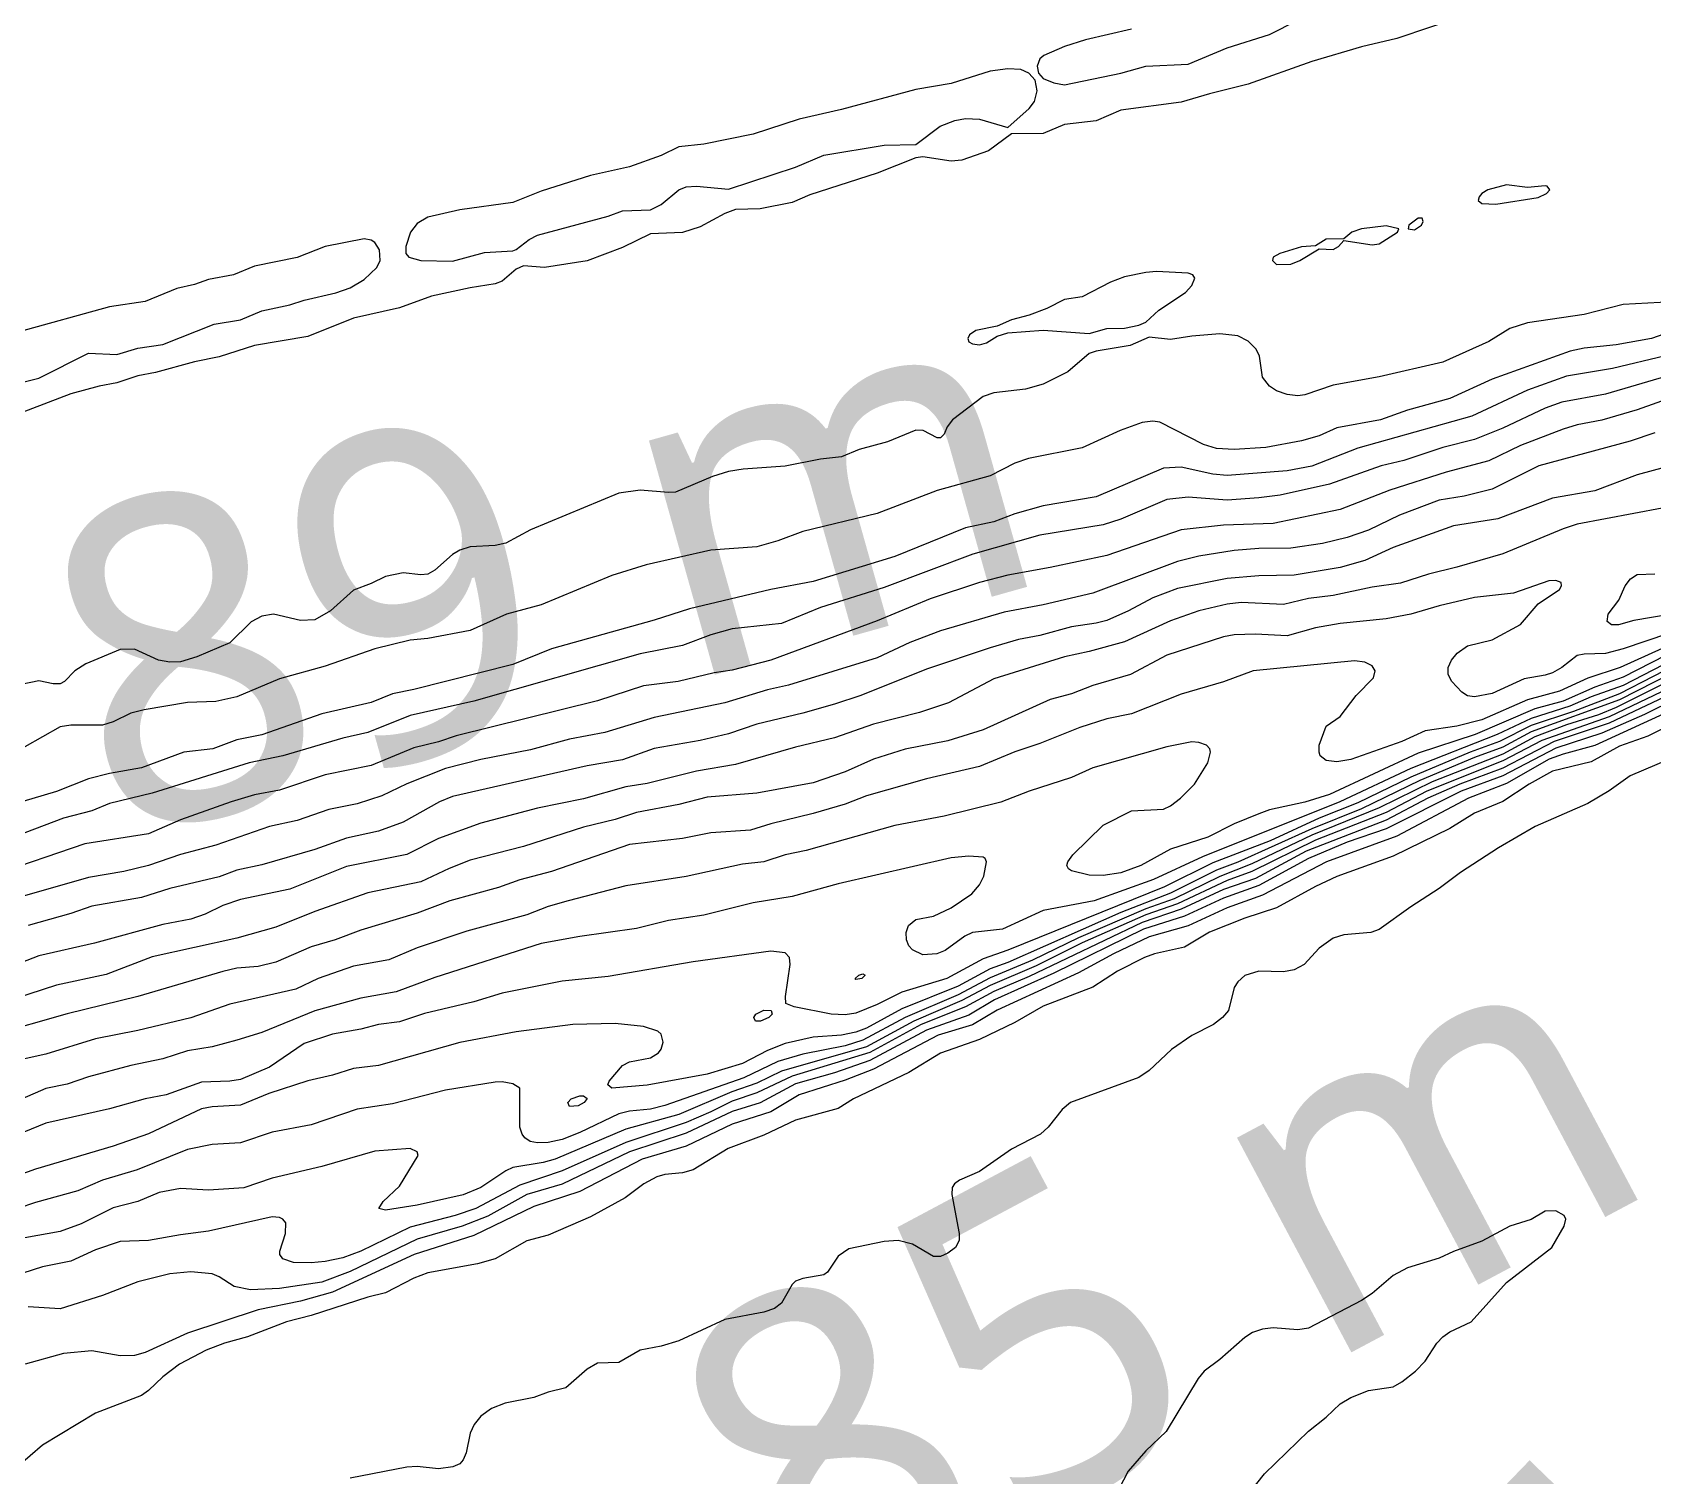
# Model space of a CAD drawing. Extents: x 474277 to 475042, y 254928 to 255625.
# Drawn here: x 474509.97 to 474545.12, y 255470.41 to 255501.71 of the extents above; entities that cross this region are included whole.
import ezdxf

# ---------------------------------------------------------------- set-up
doc = ezdxf.new("R2010")
doc.units = 0
doc.header["$MEASUREMENT"] = 0
doc.layers.add('BaseMapV2_DTM_export_MonNov09090547073261 — entities', color=1, linetype='CONTINUOUS')
doc.styles.get("Standard").update_dxf_attribs({"font": 'romans.shx'})

msp = doc.modelspace()

# ---------------------------------------------------------------- linework, layer by layer
at = {"layer": 'BaseMapV2_DTM_export_MonNov09090547073261 — entities', "color": 15, "linetype": 'Continuous', "true_color": 0xb7484b}
for points in [[(474541.01, 255502.069, 90.5), (474539.553, 255501.581, 90.5), (474538.786, 255501.4, 90.5), (474537.713, 255501.083, 90.5), (474536.333, 255500.589, 90.5), (474535.489, 255500.383, 90.5), (474534.876, 255500.199, 90.5), (474533.572, 255500.026, 90.5), (474533.035, 255499.797, 90.5), (474532.345, 255499.713, 90.5), (474531.885, 255499.523, 90.5), (474531.195, 255499.511, 90.5), (474530.696, 255499.143, 90.5), (474530.122, 255498.94, 90.5), (474529.892, 255498.92, 90.5), (474529.278, 255499.012, 90.5), (474529.125, 255498.996, 90.5), (474528.282, 255498.657, 90.5), (474526.825, 255498.192, 90.5), (474526.441, 255498.026, 90.5), (474525.751, 255497.889, 90.5), (474525.214, 255497.872, 90.5), (474524.984, 255497.785, 90.5), (474524.448, 255497.494, 90.5), (474524.064, 255497.372, 90.5), (474523.374, 255497.349, 90.5), (474522.761, 255497.046, 90.5), (474521.994, 255496.76, 90.5), (474521.074, 255496.617, 90.5), (474520.614, 255496.655, 90.5), (474520.461, 255496.577, 90.5), (474520.154, 255496.32, 90.5), (474520.001, 255496.261, 90.5), (474519.464, 255496.178, 90.5), (474518.62, 255495.994, 90.5), (474517.93, 255495.74, 90.5), (474516.933, 255495.521, 90.5), (474515.937, 255495.119, 90.5), (474514.787, 255494.922, 90.5), (474514.02, 255494.677, 90.5), (474513.483, 255494.574, 90.5), (474512.64, 255494.341, 90.5), (474512.256, 255494.265, 90.5), (474511.796, 255494.114, 90.5), (474511.413, 255494.044, 90.5), (474510.799, 255493.877, 90.5), (474509.726, 255493.464, 90.5)], [(474533.802, 255501.783, 90.5), (474532.805, 255501.547, 90.5), (474532.345, 255501.409, 90.5), (474531.902, 255501.213, 90.5), (474531.811, 255501.137, 90.5), (474531.755, 255500.983, 90.5), (474531.781, 255500.83, 90.5), (474531.885, 255500.715, 90.5), (474532.115, 255500.616, 90.5), (474532.345, 255500.577, 90.5), (474533.572, 255500.831, 90.5), (474534.109, 255500.978, 90.5), (474535.029, 255501.021, 90.5), (474535.872, 255501.378, 90.5), (474536.793, 255501.666, 90.5), (474537.406, 255501.977, 90.5)], [(474519.08, 255496.751, 90.5), (474519.77, 255496.938, 90.5), (474520.384, 255496.98, 90.5), (474520.461, 255497.007, 90.5), (474520.742, 255497.226, 90.5), (474520.921, 255497.315, 90.5), (474522.454, 255497.728, 90.5), (474522.761, 255497.843, 90.5), (474523.374, 255497.869, 90.5), (474523.604, 255497.982, 90.5), (474523.988, 255498.299, 90.5), (474524.141, 255498.361, 90.5), (474524.371, 255498.379, 90.5), (474525.061, 255498.315, 90.5), (474526.518, 255498.793, 90.5), (474527.131, 255499.049, 90.5), (474528.435, 255499.271, 90.5), (474529.125, 255499.285, 90.5), (474529.65, 255499.68, 90.5), (474529.968, 255499.804, 90.5), (474530.198, 255499.842, 90.5), (474530.505, 255499.833, 90.5), (474531.119, 255499.647, 90.5), (474531.579, 255500.062, 90.5), (474531.697, 255500.217, 90.5), (474531.752, 255500.447, 90.5), (474531.71, 255500.677, 90.5), (474531.574, 255500.83, 90.5), (474531.401, 255500.907, 90.5), (474531.119, 255500.921, 90.5), (474530.735, 255500.871, 90.5), (474529.892, 255500.601, 90.5), (474529.125, 255500.475, 90.5), (474527.515, 255500.039, 90.5), (474526.595, 255499.829, 90.5), (474525.598, 255499.504, 90.5), (474524.524, 255499.287, 90.5), (474523.988, 255499.232, 90.5), (474523.604, 255499.044, 90.5), (474522.914, 255498.797, 90.5), (474522.071, 255498.61, 90.5), (474520.997, 255498.273, 90.5), (474520.384, 255498.027, 90.5), (474519.234, 255497.868, 90.5), (474518.544, 255497.708, 90.5), (474518.314, 255497.57, 90.5), (474518.17, 255497.38, 90.5), (474518.067, 255497.073, 90.5), (474518.069, 255496.919, 90.5), (474518.128, 255496.843, 90.5), (474518.39, 255496.768, 90.5), (474519.08, 255496.751, 90.5)], [(474541.7, 255497.992, 90.25), (474542.62, 255498.134, 90.25), (474542.8, 255498.223, 90.25), (474542.869, 255498.3, 90.25), (474542.816, 255498.376, 90.25), (474542.773, 255498.383, 90.25), (474542.39, 255498.348, 90.25), (474541.93, 255498.407, 90.25), (474541.523, 255498.3, 90.25), (474541.397, 255498.223, 90.25), (474541.335, 255498.146, 90.25), (474541.317, 255498.07, 90.25), (474541.393, 255498, 90.25), (474541.7, 255497.992, 90.25)], [(474539.936, 255497.434, 90.25), (474540.09, 255497.533, 90.25), (474540.126, 255497.61, 90.25), (474540.099, 255497.686, 90.25), (474540.013, 255497.682, 90.25), (474539.811, 255497.533, 90.25), (474539.8, 255497.456, 90.25), (474539.936, 255497.434, 90.25)], [(474537.253, 255496.689, 90.25), (474537.452, 255496.766, 90.25), (474537.866, 255497.017, 90.25), (474538.173, 255497.003, 90.25), (474538.291, 255497.073, 90.25), (474538.403, 255497.201, 90.25), (474539.016, 255497.104, 90.25), (474539.17, 255497.132, 90.25), (474539.565, 255497.38, 90.25), (474539.598, 255497.456, 90.25), (474539.323, 255497.517, 90.25), (474538.788, 255497.456, 90.25), (474538.581, 255497.38, 90.25), (474538.403, 255497.235, 90.25), (474538.019, 255497.232, 90.25), (474537.789, 255497.082, 90.25), (474537.483, 255497.062, 90.25), (474537.017, 255496.919, 90.25), (474536.869, 255496.843, 90.25), (474536.855, 255496.766, 90.25), (474536.946, 255496.682, 90.25), (474537.253, 255496.689, 90.25)], [(474509.419, 255494.043, 90.5), (474510.109, 255494.216, 90.5), (474511.183, 255494.758, 90.5), (474511.796, 255494.727, 90.5), (474512.256, 255494.867, 90.5), (474512.793, 255494.946, 90.5), (474513.91, 255495.386, 90.5), (474514.48, 255495.479, 90.5), (474514.94, 255495.68, 90.5), (474515.553, 255495.807, 90.5), (474515.86, 255495.91, 90.5), (474516.55, 255496.063, 90.5), (474516.857, 255496.172, 90.5), (474517.163, 255496.352, 90.5), (474517.434, 255496.613, 90.5), (474517.51, 255496.766, 90.5), (474517.498, 255496.996, 90.5), (474517.394, 255497.156, 90.5), (474517.317, 255497.205, 90.5), (474517.163, 255497.239, 90.5), (474516.32, 255497.074, 90.5), (474515.707, 255496.834, 90.5), (474514.787, 255496.642, 90.5), (474514.326, 255496.459, 90.5), (474513.79, 255496.358, 90.5), (474513.483, 255496.246, 90.5), (474513.1, 255496.157, 90.5), (474512.41, 255495.877, 90.5), (474511.643, 255495.761, 90.5), (474509.649, 255495.217, 90.5)], [(474530.659, 255494.985, 90.25), (474530.889, 255495.125, 90.25), (474531.119, 255495.2, 90.25), (474531.885, 255495.255, 90.25), (474532.882, 255495.188, 90.25), (474533.265, 255495.296, 90.25), (474533.649, 255495.304, 90.25), (474533.956, 255495.363, 90.25), (474534.109, 255495.434, 90.25), (474534.392, 255495.693, 90.25), (474534.97, 255496.076, 90.25), (474535.111, 255496.229, 90.25), (474535.171, 255496.383, 90.25), (474535.128, 255496.459, 90.25), (474535.029, 255496.496, 90.25), (474534.339, 255496.526, 90.25), (474534.109, 255496.507, 90.25), (474533.649, 255496.41, 90.25), (474533.342, 255496.295, 90.25), (474532.729, 255495.981, 90.25), (474532.345, 255495.922, 90.25), (474531.962, 255495.728, 90.25), (474531.579, 255495.58, 90.25), (474531.195, 255495.48, 90.25), (474530.889, 255495.344, 90.25), (474530.428, 255495.249, 90.25), (474530.291, 255495.156, 90.25), (474530.254, 255495.079, 90.25), (474530.275, 255495.003, 90.25), (474530.352, 255494.96, 90.25), (474530.505, 255494.942, 90.25), (474530.659, 255494.985, 90.25)], [(474545.534, 255495.869, 90.25), (474544.46, 255495.814, 90.25), (474543.617, 255495.6, 90.25), (474542.39, 255495.417, 90.25), (474542.007, 255495.29, 90.25), (474541.547, 255495.014, 90.25), (474540.55, 255494.561, 90.25), (474539.17, 255494.244, 90.25), (474538.173, 255494.067, 90.25), (474537.559, 255493.856, 90.25), (474537.406, 255493.834, 90.25), (474537.176, 255493.862, 90.25), (474536.946, 255493.942, 90.25), (474536.793, 255494.043, 90.25), (474536.644, 255494.236, 90.25), (474536.578, 255494.696, 90.25), (474536.506, 255494.849, 90.25), (474536.333, 255495.019, 90.25), (474536.103, 255495.133, 90.25), (474535.719, 255495.181, 90.25), (474535.106, 255495.13, 90.25), (474534.646, 255495.055, 90.25), (474534.186, 255495.108, 90.25), (474533.77, 255494.926, 90.25), (474533.035, 255494.804, 90.25), (474532.882, 255494.754, 90.25), (474532.422, 255494.351, 90.25), (474531.885, 255494.086, 90.25), (474531.502, 255493.976, 90.25), (474530.812, 255493.897, 90.25), (474530.582, 255493.816, 90.25), (474529.918, 255493.316, 90.25), (474529.804, 255493.162, 90.25), (474529.738, 255493.003, 90.25), (474529.662, 255492.926, 90.25), (474529.585, 255492.923, 90.25), (474529.282, 255493.086, 90.25), (474529.125, 255493.087, 90.25), (474528.512, 255492.837, 90.25), (474527.898, 255492.672, 90.25), (474527.515, 255492.512, 90.25), (474527.055, 255492.461, 90.25), (474526.288, 255492.307, 90.25), (474525.382, 255492.242, 90.25), (474525.061, 255492.193, 90.25), (474524.714, 255492.089, 90.25), (474523.911, 255491.747, 90.25), (474523.758, 255491.736, 90.25), (474523.144, 255491.792, 90.25), (474522.684, 255491.725, 90.25), (474520.767, 255490.932, 90.25), (474520.231, 255490.642, 90.25), (474520.001, 255490.592, 90.25), (474519.464, 255490.559, 90.25), (474519.234, 255490.486, 90.25), (474519.08, 255490.396, 90.25), (474518.697, 255490.055, 90.25), (474518.544, 255489.965, 90.25), (474518.39, 255489.951, 90.25), (474518.007, 255489.999, 90.25), (474517.624, 255489.92, 90.25), (474517.317, 255489.764, 90.25), (474516.933, 255489.62, 90.25), (474516.433, 255489.175, 90.25), (474516.09, 255488.98, 90.25), (474515.783, 255488.961, 90.25), (474515.196, 255489.099, 90.25), (474514.94, 255489.061, 90.25), (474514.71, 255488.934, 90.25), (474514.25, 255488.482, 90.25), (474513.537, 255488.178, 90.25), (474513.176, 255488.068, 90.25), (474512.946, 255488.058, 90.25), (474512.705, 255488.102, 90.25), (474512.18, 255488.345, 90.25), (474511.873, 255488.333, 90.25), (474511.127, 255488.025, 90.25), (474510.889, 255487.872, 90.25), (474510.665, 255487.642, 90.25), (474510.569, 255487.59, 90.25), (474510.416, 255487.59, 90.25), (474510.109, 255487.658, 90.25), (474509.726, 255487.58, 90.25)], [(474545.61, 255495.261, 90), (474545.074, 255495.078, 90), (474544.307, 255494.938, 90), (474543.617, 255494.867, 90), (474543.31, 255494.803, 90), (474541.623, 255494.195, 90), (474540.703, 255493.777, 90), (474539.783, 255493.52, 90), (474539.196, 255493.316, 90), (474538.249, 255493.137, 90), (474537.866, 255492.97, 90), (474537.483, 255492.855, 90), (474536.716, 255492.713, 90), (474536.026, 255492.674, 90), (474535.642, 255492.69, 90), (474535.363, 255492.779, 90), (474534.416, 255493.265, 90), (474534.262, 255493.287, 90), (474534.032, 255493.257, 90), (474533.552, 255493.086, 90), (474532.729, 255492.705, 90), (474531.567, 255492.472, 90), (474531.272, 255492.373, 90), (474530.735, 255492.101, 90), (474529.585, 255491.785, 90), (474528.282, 255491.286, 90), (474526.671, 255490.893, 90), (474526.135, 255490.694, 90), (474525.675, 255490.56, 90), (474524.678, 255490.491, 90), (474523.276, 255490.172, 90), (474522.531, 255489.938, 90), (474520.997, 255489.302, 90), (474520.25, 255489.099, 90), (474519.464, 255488.75, 90), (474518.544, 255488.574, 90), (474518.16, 255488.538, 90), (474517.394, 255488.348, 90), (474516.32, 255487.974, 90), (474515.323, 255487.703, 90), (474514.403, 255487.307, 90), (474513.943, 255487.207, 90), (474513.33, 255487.189, 90), (474512.394, 255487.028, 90), (474512.1, 255486.952, 90), (474511.719, 255486.766, 90), (474511.489, 255486.698, 90), (474510.799, 255486.693, 90), (474510.569, 255486.661, 90), (474509.803, 255486.226, 90)], [(474545.38, 255494.701, 89.75), (474544.23, 255494.429, 89.75), (474543.233, 255494.262, 89.75), (474542.39, 255493.959, 89.75), (474541.177, 255493.392, 89.75), (474538.71, 255492.699, 89.75), (474537.713, 255492.312, 89.75), (474537.176, 255492.207, 89.75), (474535.872, 255492.107, 89.75), (474535.566, 255492.135, 89.75), (474534.876, 255492.29, 89.75), (474534.492, 255492.265, 89.75), (474533.035, 255491.647, 89.75), (474531.885, 255491.452, 89.75), (474531.272, 255491.273, 89.75), (474530.812, 255491.103, 89.75), (474530.198, 255490.974, 89.75), (474528.665, 255490.352, 89.75), (474526.901, 255489.81, 89.75), (474525.977, 255489.635, 89.75), (474524.218, 255489.219, 89.75), (474523.451, 255488.969, 89.75), (474521.227, 255488.352, 89.75), (474520.384, 255488.012, 89.75), (474518.237, 255487.467, 89.75), (474517.777, 255487.378, 89.75), (474517.317, 255487.188, 89.75), (474516.243, 255486.944, 89.75), (474514.94, 255486.483, 89.75), (474514.403, 255486.375, 89.75), (474513.88, 255486.185, 89.75), (474513.253, 255486.108, 89.75), (474512.333, 255485.77, 89.75), (474511.643, 255485.648, 89.75), (474511.183, 255485.531, 89.75), (474510.493, 255485.254, 89.75), (474509.496, 255484.964, 89.75)], [(474545.534, 255494.297, 89.5), (474544.077, 255493.872, 89.5), (474543.131, 255493.699, 89.5), (474542.773, 255493.568, 89.5), (474541.853, 255493.13, 89.5), (474541.24, 255492.886, 89.5), (474540.55, 255492.713, 89.5), (474539.706, 255492.43, 89.5), (474539.213, 255492.319, 89.5), (474538.096, 255491.92, 89.5), (474537.023, 255491.68, 89.5), (474536.563, 255491.62, 89.5), (474535.872, 255491.572, 89.5), (474535.029, 255491.64, 89.5), (474534.569, 255491.584, 89.5), (474533.572, 255491.161, 89.5), (474533.189, 255491.035, 89.5), (474531.809, 255490.811, 89.5), (474530.36, 255490.402, 89.5), (474528.435, 255489.678, 89.5), (474527.055, 255489.248, 89.5), (474526.211, 255488.9, 89.5), (474525.138, 255488.785, 89.5), (474524.678, 255488.651, 89.5), (474524.064, 255488.425, 89.5), (474523.144, 255488.243, 89.5), (474519.54, 255487.212, 89.5), (474518.16, 255486.908, 89.5), (474517.24, 255486.538, 89.5), (474516.703, 255486.411, 89.5), (474515.4, 255486.028, 89.5), (474514.667, 255485.878, 89.5), (474512.563, 255485.22, 89.5), (474511.643, 255484.998, 89.5), (474511.259, 255484.839, 89.5), (474510.646, 255484.681, 89.5), (474509.803, 255484.362, 89.5)], [(474545.84, 255493.915, 89.25), (474544.767, 255493.531, 89.25), (474544, 255493.306, 89.25), (474543.463, 255493.205, 89.25), (474543.157, 255493.114, 89.25), (474542.237, 255492.758, 89.25), (474541.547, 255492.428, 89.25), (474540.626, 255492.176, 89.25), (474539.4, 255491.791, 89.25), (474538.326, 255491.369, 89.25), (474536.869, 255491.069, 89.25), (474535.796, 255491.033, 89.25), (474534.876, 255490.926, 89.25), (474533.265, 255490.375, 89.25), (474532.039, 255490.112, 89.25), (474531.119, 255489.95, 89.25), (474530.505, 255489.787, 89.25), (474529.432, 255489.432, 89.25), (474528.282, 255488.958, 89.25), (474525.981, 255488.106, 89.25), (474525.138, 255487.889, 89.25), (474524.754, 255487.829, 89.25), (474523.969, 255487.642, 89.25), (474523.221, 255487.545, 89.25), (474522.224, 255487.22, 89.25), (474519.157, 255486.462, 89.25), (474518.774, 255486.334, 89.25), (474518.237, 255486.204, 89.25), (474517.317, 255485.819, 89.25), (474516.32, 255485.618, 89.25), (474515.323, 255485.286, 89.25), (474514.787, 255485.184, 89.25), (474514.28, 255485.035, 89.25), (474513.176, 255484.643, 89.25), (474512.486, 255484.337, 89.25), (474511.106, 255484.122, 89.25), (474509.112, 255483.441, 89.25)], [(474545.15, 255493.029, 89), (474544.614, 255492.849, 89), (474542.634, 255492.319, 89), (474541.623, 255491.813, 89), (474541.01, 255491.662, 89), (474540.473, 255491.575, 89), (474539.608, 255491.245, 89), (474538.94, 255490.919, 89), (474538.479, 255490.765, 89), (474537.943, 255490.632, 89), (474537.253, 255490.529, 89), (474536.563, 255490.524, 89), (474536.026, 255490.479, 89), (474535.259, 255490.356, 89), (474534.799, 255490.242, 89), (474532.959, 255489.56, 89), (474531.885, 255489.303, 89), (474531.042, 255489.144, 89), (474529.662, 255488.742, 89), (474528.996, 255488.485, 89), (474528.282, 255488.154, 89), (474526.365, 255487.564, 89), (474525.905, 255487.459, 89), (474524.984, 255487.182, 89), (474523.451, 255486.863, 89), (474522.377, 255486.533, 89), (474521.611, 255486.393, 89), (474520.767, 255486.159, 89), (474519.694, 255485.952, 89), (474518.927, 255485.753, 89), (474518.084, 255485.424, 89), (474517.547, 255485.163, 89), (474517.01, 255484.992, 89), (474516.397, 255484.866, 89), (474515.707, 255484.632, 89), (474515.11, 255484.498, 89), (474513.943, 255484.094, 89), (474513.176, 255483.893, 89), (474512.486, 255483.653, 89), (474511.95, 255483.522, 89), (474511.183, 255483.393, 89), (474509.496, 255482.91, 89)], [(474545.917, 255492.431, 88.75), (474544.767, 255492.122, 88.75), (474543.847, 255491.778, 88.75), (474542.927, 255491.615, 88.75), (474541.743, 255491.169, 88.75), (474540.78, 255491.015, 88.75), (474539.476, 255490.545, 88.75), (474538.863, 255490.268, 88.75), (474538.326, 255490.113, 88.75), (474537.329, 255489.946, 88.75), (474536.563, 255489.933, 88.75), (474535.872, 255489.871, 88.75), (474534.799, 255489.656, 88.75), (474534.262, 255489.457, 88.75), (474533.737, 255489.175, 88.75), (474533.265, 255488.967, 88.75), (474533.035, 255488.904, 88.75), (474532.499, 255488.826, 88.75), (474531.809, 255488.639, 88.75), (474531.349, 255488.553, 88.75), (474530.735, 255488.375, 88.75), (474529.355, 255487.907, 88.75), (474527.928, 255487.335, 88.75), (474527.361, 255487.152, 88.75), (474526.671, 255486.953, 88.75), (474525.675, 255486.718, 88.75), (474525.061, 255486.511, 88.75), (474524.448, 255486.363, 88.75), (474523.451, 255486.187, 88.75), (474522.761, 255485.942, 88.75), (474521.994, 255485.813, 88.75), (474519.08, 255485.152, 88.75), (474518.793, 255485.035, 88.75), (474518.007, 255484.592, 88.75), (474517.47, 255484.399, 88.75), (474516.78, 255484.248, 88.75), (474516.09, 255483.999, 88.75), (474514.94, 255483.669, 88.75), (474514.403, 255483.552, 88.75), (474514.02, 255483.411, 88.75), (474512.946, 255483.158, 88.75), (474512.333, 255482.962, 88.75), (474511.259, 255482.773, 88.75), (474510.799, 255482.612, 88.75), (474509.879, 255482.352, 88.75)], [(474545.304, 255491.399, 88.5), (474543.463, 255491.051, 88.5), (474543.157, 255490.952, 88.5), (474541.853, 255490.411, 88.5), (474540.856, 255490.12, 88.5), (474540.243, 255489.972, 88.5), (474539.63, 255489.776, 88.5), (474539.016, 255489.683, 88.5), (474538.173, 255489.503, 88.5), (474537.636, 255489.438, 88.5), (474537.099, 255489.312, 88.5), (474536.179, 255489.355, 88.5), (474535.872, 255489.317, 88.5), (474535.259, 255489.177, 88.5), (474534.646, 255488.956, 88.5), (474533.649, 255488.501, 88.5), (474532.882, 255488.291, 88.5), (474532.345, 255488.18, 88.5), (474530.812, 255487.698, 88.5), (474529.829, 255487.182, 88.5), (474529.202, 255486.971, 88.5), (474528.205, 255486.718, 88.5), (474527.361, 255486.42, 88.5), (474526.518, 255486.222, 88.5), (474525.214, 255485.842, 88.5), (474524.371, 255485.698, 88.5), (474523.298, 255485.428, 88.5), (474522.838, 255485.356, 88.5), (474521.917, 255485.097, 88.5), (474520.921, 255484.897, 88.5), (474519.694, 255484.57, 88.5), (474518.774, 255484.237, 88.5), (474518.084, 255483.893, 88.5), (474516.78, 255483.632, 88.5), (474515.553, 255483.139, 88.5), (474514.48, 255482.914, 88.5), (474514.096, 255482.787, 88.5), (474513.713, 255482.595, 88.5), (474513.406, 255482.493, 88.5), (474512.793, 255482.375, 88.5), (474511.312, 255481.968, 88.5), (474510.109, 255481.696, 88.5), (474509.496, 255481.459, 88.5)], [(474545.457, 255489.095, 88.5), (474544.69, 255488.967, 88.5), (474544.363, 255488.868, 88.5), (474544.21, 255488.868, 88.5), (474544.113, 255488.945, 88.5), (474544.135, 255489.099, 88.5), (474544.368, 255489.405, 88.5), (474544.507, 255489.712, 88.5), (474544.618, 255489.865, 88.5), (474544.767, 255489.964, 88.5), (474545.15, 255489.979, 88.5)], [(474546.452, 255489.022, 88.25), (474544.46, 255488.347, 88.25), (474544.077, 255488.249, 88.25), (474543.617, 255488.237, 88.25), (474543.463, 255488.202, 88.25), (474543.134, 255487.948, 88.25), (474542.927, 255487.83, 88.25), (474542.773, 255487.777, 88.25), (474542.313, 255487.697, 88.25), (474541.623, 255487.385, 88.25), (474541.24, 255487.307, 88.25), (474541.086, 255487.333, 88.25), (474540.962, 255487.412, 88.25), (474540.746, 255487.642, 88.25), (474540.668, 255487.795, 88.25), (474540.668, 255487.948, 88.25), (474540.736, 255488.102, 88.25), (474540.859, 255488.255, 88.25), (474541.086, 255488.416, 88.25), (474541.623, 255488.546, 88.25), (474542.237, 255488.879, 88.25), (474542.62, 255489.322, 88.25), (474543.079, 255489.635, 88.25), (474543.123, 255489.712, 88.25), (474543.119, 255489.789, 88.25), (474543.003, 255489.829, 88.25), (474542.85, 255489.821, 88.25), (474542.083, 255489.554, 88.25), (474541.24, 255489.463, 88.25), (474540.473, 255489.282, 88.25), (474539.86, 255489.099, 88.25), (474539.323, 255489, 88.25), (474538.326, 255488.896, 88.25), (474537.789, 255488.806, 88.25), (474537.176, 255488.629, 88.25), (474536.486, 255488.671, 88.25), (474536.026, 255488.651, 88.25), (474535.796, 255488.607, 88.25), (474534.569, 255488.213, 88.25), (474533.781, 255487.795, 88.25), (474532.959, 255487.552, 88.25), (474532.499, 255487.371, 88.25), (474532.039, 255487.249, 88.25), (474530.582, 255486.597, 88.25), (474529.815, 255486.358, 88.25), (474528.895, 255486.177, 88.25), (474528.205, 255485.958, 88.25), (474527.591, 255485.687, 88.25), (474526.901, 255485.448, 88.25), (474525.675, 255485.221, 88.25), (474524.601, 255485.132, 88.25), (474523.988, 255484.976, 88.25), (474523.068, 255484.8, 88.25), (474522.607, 255484.65, 88.25), (474521.917, 255484.483, 88.25), (474520.614, 255484.064, 88.25), (474519.464, 255483.767, 88.25), (474519.004, 255483.592, 88.25), (474518.39, 255483.297, 88.25), (474517.24, 255483.061, 88.25), (474516.09, 255482.655, 88.25), (474515.247, 255482.314, 88.25), (474514.403, 255482.075, 88.25), (474512.563, 255481.675, 88.25), (474511.566, 255481.292, 88.25), (474510.493, 255481.057, 88.25), (474509.266, 255480.664, 88.25)], [(474545.304, 255488.357, 88), (474544.396, 255487.948, 88), (474543.693, 255487.711, 88), (474543.08, 255487.434, 88), (474542.39, 255487.247, 88), (474541.393, 255486.813, 88), (474540.856, 255486.671, 88), (474540.166, 255486.573, 88), (474539.664, 255486.338, 88), (474538.556, 255485.95, 88), (474538.249, 255485.901, 88), (474538.019, 255485.927, 88), (474537.893, 255486.031, 88), (474537.866, 255486.108, 88), (474537.871, 255486.261, 88), (474538.019, 255486.673, 88), (474538.326, 255486.885, 88), (474538.674, 255487.335, 88), (474539.047, 255487.718, 88), (474539.081, 255487.872, 88), (474539.016, 255487.985, 88), (474538.863, 255488.061, 88), (474538.633, 255488.093, 88), (474536.435, 255487.872, 88), (474535.796, 255487.637, 88), (474534.876, 255487.367, 88), (474533.802, 255486.942, 88), (474533.265, 255486.835, 88), (474532.679, 255486.645, 88), (474531.809, 255486.296, 88), (474531.272, 255486.118, 88), (474530.505, 255485.798, 88), (474529.355, 255485.532, 88), (474528.052, 255485.164, 88), (474527.591, 255484.985, 88), (474526.901, 255484.778, 88), (474525.981, 255484.557, 88), (474525.537, 255484.421, 88), (474524.678, 255484.364, 88), (474524.064, 255484.24, 88), (474522.914, 255484.107, 88), (474521.227, 255483.52, 88), (474520.537, 255483.344, 88), (474520.077, 255483.176, 88), (474519.016, 255482.888, 88), (474518.314, 255482.619, 88), (474517.087, 255482.255, 88), (474516.534, 255482.044, 88), (474516.013, 255481.891, 88), (474515.247, 255481.559, 88), (474514.863, 255481.463, 88), (474514.403, 255481.427, 88), (474514.096, 255481.357, 88), (474512.255, 255480.817, 88), (474510.723, 255480.44, 88), (474509.087, 255479.974, 88)], [(474545.764, 255488.226, 87.5), (474544.46, 255487.558, 87.5), (474543.77, 255487.308, 87.5), (474543.305, 255487.105, 87.5), (474542.467, 255486.839, 87.5), (474541.727, 255486.492, 87.5), (474539.86, 255485.759, 87.5), (474538.317, 255485.035, 87.5), (474535.336, 255483.84, 87.5), (474534.274, 255483.348, 87.5), (474532.992, 255482.888, 87.5), (474531.885, 255482.677, 87.5), (474531.003, 255482.274, 87.5), (474530.352, 255482.201, 87.5), (474530.183, 255482.121, 87.5), (474529.762, 255481.814, 87.5), (474529.582, 255481.738, 87.5), (474529.278, 255481.719, 87.5), (474529.048, 255481.825, 87.5), (474528.972, 255481.913, 87.5), (474528.922, 255482.044, 87.5), (474528.917, 255482.198, 87.5), (474528.965, 255482.351, 87.5), (474529.125, 255482.48, 87.5), (474529.508, 255482.556, 87.5), (474529.892, 255482.736, 87.5), (474530.34, 255483.041, 87.5), (474530.505, 255483.237, 87.5), (474530.601, 255483.424, 87.5), (474530.659, 255483.731, 87.5), (474530.625, 255483.808, 87.5), (474530.582, 255483.833, 87.5), (474530.275, 255483.858, 87.5), (474529.892, 255483.82, 87.5), (474527.438, 255483.256, 87.5), (474526.441, 255482.981, 87.5), (474525.598, 255482.845, 87.5), (474524.524, 255482.576, 87.5), (474523.758, 255482.46, 87.5), (474523.068, 255482.287, 87.5), (474521.841, 255482.116, 87.5), (474520.997, 255481.963, 87.5), (474518.697, 255481.226, 87.5), (474517.854, 255480.912, 87.5), (474517.087, 255480.777, 87.5), (474516.09, 255480.501, 87.5), (474514.94, 255480.037, 87.5), (474514.403, 255479.867, 87.5), (474513.866, 255479.724, 87.5), (474513.33, 255479.635, 87.5), (474512.793, 255479.466, 87.5), (474512.103, 255479.32, 87.5), (474511.183, 255479.071, 87.5), (474510.723, 255478.915, 87.5), (474510.263, 255478.819, 87.5), (474509.112, 255478.322, 87.5)], [(474545.38, 255488.205, 87.75), (474544.46, 255487.733, 87.75), (474543.847, 255487.52, 87.75), (474543.157, 255487.218, 87.75), (474542.543, 255487.051, 87.75), (474541.254, 255486.492, 87.75), (474540.013, 255486.085, 87.75), (474538.096, 255485.196, 87.75), (474537.559, 255485.024, 87.75), (474536.793, 255484.858, 87.75), (474536.563, 255484.776, 87.75), (474536.026, 255484.554, 87.75), (474535.453, 255484.268, 87.75), (474534.646, 255484.006, 87.75), (474534.003, 255483.654, 87.75), (474533.572, 255483.496, 87.75), (474533.189, 255483.434, 87.75), (474532.882, 255483.442, 87.75), (474532.499, 255483.536, 87.75), (474532.431, 255483.578, 87.75), (474532.401, 255483.654, 87.75), (474532.418, 255483.731, 87.75), (474532.53, 255483.885, 87.75), (474533.189, 255484.531, 87.75), (474533.802, 255484.837, 87.75), (474534.492, 255484.875, 87.75), (474534.646, 255484.948, 87.75), (474534.861, 255485.111, 87.75), (474535.166, 255485.418, 87.75), (474535.454, 255485.878, 87.75), (474535.516, 255486.108, 87.75), (474535.499, 255486.185, 87.75), (474535.427, 255486.261, 87.75), (474535.259, 255486.32, 87.75), (474535.106, 255486.331, 87.75), (474534.569, 255486.226, 87.75), (474532.959, 255485.774, 87.75), (474532.499, 255485.56, 87.75), (474531.579, 255485.266, 87.75), (474530.965, 255485.025, 87.75), (474529.738, 255484.722, 87.75), (474528.665, 255484.518, 87.75), (474526.748, 255483.981, 87.75), (474526.288, 255483.883, 87.75), (474525.828, 255483.73, 87.75), (474525.368, 255483.681, 87.75), (474524.141, 255483.415, 87.75), (474522.838, 255483.214, 87.75), (474521.585, 255482.888, 87.75), (474521.151, 255482.763, 87.75), (474520.691, 255482.587, 87.75), (474519.387, 255482.232, 87.75), (474518.314, 255481.868, 87.75), (474517.7, 255481.611, 87.75), (474516.933, 255481.468, 87.75), (474516.167, 255481.206, 87.75), (474515.683, 255480.971, 87.75), (474514.25, 255480.646, 87.75), (474513.406, 255480.353, 87.75), (474512.256, 255480.075, 87.75), (474511.336, 255479.894, 87.75), (474510.263, 255479.567, 87.75), (474509.573, 255479.411, 87.75)], [(474546.914, 255488.19, 86.5), (474544.154, 255486.877, 86.5), (474542.697, 255486.366, 86.5), (474541.853, 255485.922, 86.5), (474540.206, 255485.265, 86.5), (474539.323, 255484.799, 86.5), (474537.789, 255484.206, 86.5), (474536.409, 255483.522, 86.5), (474535.872, 255483.329, 86.5), (474534.799, 255482.822, 86.5), (474534.109, 255482.582, 86.5), (474532.729, 255481.975, 86.5), (474531.732, 255481.481, 86.5), (474530.735, 255481.053, 86.5), (474530.122, 255480.724, 86.5), (474529.083, 255480.281, 86.5), (474528.052, 255479.724, 86.5), (474526.211, 255479.198, 86.5), (474525.675, 255478.936, 86.5), (474525.134, 255478.747, 86.5), (474523.988, 255478.259, 86.5), (474522.838, 255477.935, 86.5), (474521.304, 255477.288, 86.5), (474521.044, 255477.214, 86.5), (474520.384, 255477.107, 86.5), (474520.231, 255477.038, 86.5), (474519.694, 255476.676, 86.5), (474519.31, 255476.518, 86.5), (474518.314, 255476.291, 86.5), (474517.624, 255476.185, 86.5), (474517.477, 255476.217, 86.5), (474517.571, 255476.37, 86.5), (474517.93, 255476.7, 86.5), (474518.332, 255477.367, 86.5), (474518.314, 255477.449, 86.5), (474518.16, 255477.517, 86.5), (474517.394, 255477.462, 86.5), (474516.243, 255477.13, 86.5), (474515.17, 255476.877, 86.5), (474514.556, 255476.67, 86.5), (474513.79, 255476.617, 86.5), (474513.176, 255476.65, 86.5), (474512.716, 255476.564, 86.5), (474512.256, 255476.371, 86.5), (474511.719, 255476.235, 86.5), (474511.029, 255475.884, 86.5), (474510.569, 255475.72, 86.5), (474509.803, 255475.58, 86.5)], [(474545.84, 255487.845, 86.75), (474544.307, 255487.079, 86.75), (474543.923, 255486.917, 86.75), (474543.233, 255486.702, 86.75), (474542.543, 255486.444, 86.75), (474541.853, 255486.069, 86.75), (474540.32, 255485.464, 86.75), (474539.17, 255484.9, 86.75), (474537.713, 255484.31, 86.75), (474536.409, 255483.692, 86.75), (474535.719, 255483.418, 86.75), (474534.722, 255482.931, 86.75), (474534.109, 255482.715, 86.75), (474532.652, 255482.087, 86.75), (474531.655, 255481.604, 86.75), (474530.735, 255481.22, 86.75), (474530.045, 255480.851, 86.75), (474528.895, 255480.361, 86.75), (474527.975, 255479.865, 86.75), (474527.591, 255479.745, 86.75), (474526.671, 255479.565, 86.75), (474526.135, 255479.402, 86.75), (474525.394, 255479.054, 86.75), (474523.681, 255478.453, 86.75), (474523.374, 255478.375, 86.75), (474522.914, 255478.327, 86.75), (474522.684, 255478.273, 86.75), (474521.841, 255477.866, 86.75), (474521.457, 255477.715, 86.75), (474521.151, 255477.651, 86.75), (474520.921, 255477.642, 86.75), (474520.762, 255477.674, 86.75), (474520.644, 255477.75, 86.75), (474520.587, 255477.827, 86.75), (474520.54, 255477.98, 86.75), (474520.535, 255478.824, 86.75), (474520.384, 255478.922, 86.75), (474520.154, 255478.961, 86.75), (474520.001, 255478.954, 86.75), (474518.927, 255478.782, 86.75), (474517.777, 255478.49, 86.75), (474517.01, 255478.37, 86.75), (474516.013, 255478.035, 86.75), (474515.17, 255477.876, 86.75), (474514.48, 255477.64, 86.75), (474513.866, 255477.608, 86.75), (474513.33, 255477.499, 86.75), (474512.238, 255477.06, 86.75), (474511.485, 255476.83, 86.75), (474510.953, 255476.6, 86.75), (474510.033, 255476.348, 86.75), (474509.266, 255476.088, 86.75)], [(474545.84, 255488.124, 87.25), (474544.384, 255487.377, 87.25), (474543.387, 255486.995, 87.25), (474542.467, 255486.687, 87.25), (474541.777, 255486.343, 87.25), (474541.141, 255486.108, 87.25), (474539.86, 255485.569, 87.25), (474538.71, 255485.012, 87.25), (474537.866, 255484.676, 87.25), (474536.804, 255484.191, 87.25), (474535.566, 255483.709, 87.25), (474534.518, 255483.194, 87.25), (474531.119, 255481.818, 87.25), (474530.582, 255481.629, 87.25), (474529.795, 255481.201, 87.25), (474528.818, 255480.911, 87.25), (474528.282, 255480.637, 87.25), (474527.821, 255480.451, 87.25), (474527.591, 255480.417, 87.25), (474527.285, 255480.43, 87.25), (474526.485, 255480.587, 87.25), (474526.306, 255480.664, 87.25), (474526.296, 255480.817, 87.25), (474526.4, 255481.508, 87.25), (474526.387, 255481.661, 87.25), (474526.288, 255481.764, 87.25), (474525.981, 255481.795, 87.25), (474524.294, 255481.567, 87.25), (474522.454, 255481.244, 87.25), (474521.457, 255481.145, 87.25), (474520.154, 255480.887, 87.25), (474519.54, 255480.696, 87.25), (474518.467, 255480.445, 87.25), (474517.93, 255480.268, 87.25), (474517.47, 255480.205, 87.25), (474517.087, 255480.106, 87.25), (474516.473, 255480, 87.25), (474515.86, 255479.794, 87.25), (474515.111, 255479.284, 87.25), (474514.48, 255479.015, 87.25), (474514.25, 255478.977, 87.25), (474513.636, 255478.96, 87.25), (474512.87, 255478.68, 87.25), (474512.41, 255478.598, 87.25), (474511.643, 255478.381, 87.25), (474510.263, 255478.07, 87.25), (474509.343, 255477.693, 87.25)], [(474545.917, 255488.022, 87), (474544.384, 255487.241, 87), (474542.467, 255486.548, 87), (474541.853, 255486.219, 87), (474541.24, 255485.993, 87), (474540.055, 255485.495, 87), (474538.786, 255484.881, 87), (474537.713, 255484.449, 87), (474536.103, 255483.726, 87), (474535.642, 255483.554, 87), (474534.646, 255483.056, 87), (474533.572, 255482.637, 87), (474531.119, 255481.553, 87), (474530.735, 255481.414, 87), (474530.045, 255481.04, 87), (474528.818, 255480.547, 87), (474528.052, 255480.131, 87), (474527.821, 255480.04, 87), (474527.515, 255479.977, 87), (474526.901, 255479.931, 87), (474526.288, 255479.793, 87), (474525.905, 255479.643, 87), (474525.368, 255479.36, 87), (474524.601, 255479.131, 87), (474523.298, 255478.891, 87), (474522.531, 255478.829, 87), (474522.442, 255478.901, 87), (474522.476, 255478.977, 87), (474522.761, 255479.319, 87), (474522.914, 255479.399, 87), (474523.374, 255479.486, 87), (474523.545, 255479.591, 87), (474523.604, 255479.675, 87), (474523.646, 255479.821, 87), (474523.604, 255479.998, 87), (474523.528, 255480.06, 87), (474523.221, 255480.162, 87), (474522.607, 255480.227, 87), (474521.687, 255480.21, 87), (474520.461, 255480.048, 87), (474519.234, 255479.818, 87), (474517.47, 255479.317, 87), (474516.933, 255479.251, 87), (474516.473, 255479.106, 87), (474515.937, 255478.988, 87), (474515.093, 255478.709, 87), (474514.48, 255478.46, 87), (474513.866, 255478.422, 87), (474513.636, 255478.377, 87), (474512.486, 255477.839, 87), (474511.719, 255477.572, 87), (474510.033, 255477.071, 87), (474509.573, 255476.905, 87)], [(474545.764, 255487.5, 86.25), (474544.154, 255486.74, 86.25), (474542.966, 255486.338, 86.25), (474541.853, 255485.765, 86.25), (474540.917, 255485.418, 86.25), (474540.223, 255485.111, 86.25), (474539.323, 255484.633, 86.25), (474537.584, 255483.961, 86.25), (474536.486, 255483.375, 86.25), (474535.796, 255483.133, 86.25), (474534.876, 255482.706, 86.25), (474534.032, 255482.415, 86.25), (474531.579, 255481.249, 86.25), (474530.812, 255480.923, 86.25), (474530.198, 255480.587, 86.25), (474529.24, 255480.204, 86.25), (474528.128, 255479.597, 86.25), (474526.441, 255479.087, 86.25), (474525.675, 255478.728, 86.25), (474525.138, 255478.547, 86.25), (474524.678, 255478.312, 86.25), (474524.141, 255478.086, 86.25), (474522.838, 255477.647, 86.25), (474521.457, 255477.032, 86.25), (474520.537, 255476.726, 86.25), (474519.583, 255476.217, 86.25), (474519.134, 255476.064, 86.25), (474518.16, 255475.814, 86.25), (474517.087, 255475.293, 86.25), (474516.703, 255475.151, 86.25), (474516.32, 255475.071, 86.25), (474516.013, 255475.043, 86.25), (474515.63, 255475.049, 86.25), (474515.4, 255475.129, 86.25), (474515.337, 255475.22, 86.25), (474515.332, 255475.297, 86.25), (474515.458, 255475.68, 86.25), (474515.462, 255475.91, 86.25), (474515.399, 255475.987, 86.25), (474515.323, 255476.022, 86.25), (474515.17, 255476.038, 86.25), (474513.79, 255475.726, 86.25), (474513.176, 255475.651, 86.25), (474512.486, 255475.522, 86.25), (474511.873, 255475.503, 86.25), (474511.336, 255475.323, 86.25), (474510.799, 255475.08, 86.25), (474510.186, 255474.954, 86.25), (474508.882, 255474.535, 86.25)], [(474545.687, 255487.098, 85.75), (474543.847, 255486.257, 85.75), (474543.157, 255486.068, 85.75), (474542.855, 255485.955, 85.75), (474541.93, 255485.428, 85.75), (474541.107, 255485.111, 85.75), (474539.553, 255484.289, 85.75), (474538.03, 255483.731, 85.75), (474536.639, 255483.007, 85.75), (474535.878, 255482.734, 85.75), (474535.029, 255482.348, 85.75), (474534.186, 255482.105, 85.75), (474533.411, 255481.738, 85.75), (474532.652, 255481.324, 85.75), (474530.889, 255480.518, 85.75), (474530.352, 255480.198, 85.75), (474529.606, 255479.974, 85.75), (474528.205, 255479.24, 85.75), (474527.591, 255478.997, 85.75), (474526.595, 255478.681, 85.75), (474525.981, 255478.313, 85.75), (474525.138, 255478.048, 85.75), (474524.141, 255477.57, 85.75), (474523.19, 255477.29, 85.75), (474521.841, 255476.587, 85.75), (474520.844, 255476.263, 85.75), (474519.54, 255475.633, 85.75), (474518.243, 255475.22, 85.75), (474516.473, 255474.406, 85.75), (474515.783, 255474.213, 85.75), (474514.863, 255474.023, 85.75), (474513.33, 255473.517, 85.75), (474512.41, 255473.099, 85.75), (474512.18, 255473.029, 85.75), (474511.873, 255473.025, 85.75), (474511.259, 255473.134, 85.75), (474510.642, 255473.073, 85.75), (474509.812, 255472.843, 85.75)], [(474545.61, 255487.265, 86), (474544.92, 255486.925, 86), (474544, 255486.524, 86), (474543.003, 255486.198, 86), (474541.853, 255485.594, 86), (474540.947, 255485.265, 86), (474539.323, 255484.445, 86), (474538.479, 255484.16, 86), (474537.636, 255483.807, 86), (474536.563, 255483.217, 86), (474535.796, 255482.945, 86), (474534.952, 255482.558, 86), (474534.063, 255482.274, 86), (474532.115, 255481.317, 86), (474530.833, 255480.741, 86), (474530.275, 255480.41, 86), (474529.355, 255480.083, 86), (474528.128, 255479.427, 86), (474527.361, 255479.157, 86), (474526.518, 255478.921, 86), (474525.751, 255478.512, 86), (474525.138, 255478.322, 86), (474524.141, 255477.848, 86), (474522.916, 255477.444, 86), (474521.457, 255476.746, 86), (474520.691, 255476.521, 86), (474519.847, 255476.051, 86), (474519.289, 255475.834, 86), (474518.314, 255475.555, 86), (474516.857, 255474.852, 86), (474516.243, 255474.623, 86), (474515.323, 255474.487, 86), (474514.695, 255474.453, 86), (474514.342, 255474.53, 86), (474514.02, 255474.739, 86), (474513.866, 255474.799, 86), (474513.406, 255474.845, 86), (474512.946, 255474.806, 86), (474512.256, 255474.632, 86), (474511.489, 255474.336, 86), (474510.569, 255474.047, 86), (474509.879, 255474.086, 86)], [(474545.679, 255486.798, 85.5), (474544.997, 255486.458, 85.5), (474544.384, 255486.241, 85.5), (474543.77, 255485.901, 85.5), (474542.927, 255485.699, 85.5), (474542.423, 255485.418, 85.5), (474541.853, 255485.038, 85.5), (474541.24, 255484.789, 85.5), (474540.703, 255484.459, 85.5), (474539.476, 255483.859, 85.5), (474538.249, 255483.415, 85.5), (474537.789, 255483.198, 85.5), (474536.946, 255482.735, 85.5), (474536.256, 255482.512, 85.5), (474535.489, 255482.205, 85.5), (474534.952, 255481.885, 85.5), (474534.3, 255481.738, 85.5), (474534.079, 255481.661, 85.5), (474533.496, 255481.365, 85.5), (474532.959, 255481.019, 85.5), (474531.885, 255480.601, 85.5), (474531.272, 255480.252, 85.5), (474530.505, 255479.879, 85.5), (474529.662, 255479.586, 85.5), (474528.972, 255479.163, 85.5), (474527.772, 255478.594, 85.5), (474527.438, 255478.386, 85.5), (474526.518, 255478.133, 85.5), (474525.828, 255477.806, 85.5), (474525.053, 255477.52, 85.5), (474524.294, 255477.059, 85.5), (474524.064, 255476.995, 85.5), (474523.681, 255476.954, 85.5), (474523.507, 255476.907, 85.5), (474523.228, 255476.754, 85.5), (474522.82, 255476.447, 85.5), (474522.071, 255476.04, 85.5), (474521.151, 255475.642, 85.5), (474520.691, 255475.519, 85.5), (474520.001, 255475.131, 85.5), (474519.617, 255475.019, 85.5), (474518.544, 255474.826, 85.5), (474518.237, 255474.705, 85.5), (474517.624, 255474.394, 85.5), (474517.24, 255474.299, 85.5), (474516.013, 255473.897, 85.5), (474515.475, 255473.763, 85.5), (474514.633, 255473.439, 85.5), (474514.132, 255473.303, 85.5), (474513.736, 255473.15, 85.5), (474513.16, 255472.843, 85.5), (474512.793, 255472.571, 85.5), (474512.486, 255472.273, 85.5), (474512.333, 255472.167, 85.5), (474511.336, 255471.78, 85.5), (474510.186, 255471.087, 85.5), (474509.649, 255470.623, 85.5)], [(474545.819, 255486.108, 85.25), (474544.614, 255485.599, 85.25), (474544.154, 255485.273, 85.25), (474543.693, 255485, 85.25), (474542.552, 255484.498, 85.25), (474541.759, 255484.038, 85.25), (474540.933, 255483.503, 85.25), (474540.473, 255483.152, 85.25), (474539.86, 255482.759, 85.25), (474539.17, 255482.264, 85.25), (474538.986, 255482.198, 85.25), (474538.403, 255482.154, 85.25), (474538.173, 255482.08, 85.25), (474537.866, 255481.865, 85.25), (474537.546, 255481.508, 85.25), (474537.329, 255481.389, 85.25), (474537.099, 255481.349, 85.25), (474536.563, 255481.36, 85.25), (474536.256, 255481.266, 85.25), (474536.103, 255481.13, 85.25), (474536.026, 255481.006, 85.25), (474535.902, 255480.511, 85.25), (474535.771, 255480.357, 85.25), (474535.581, 255480.204, 85.25), (474535.106, 255479.966, 85.25), (474534.667, 255479.667, 85.25), (474534.186, 255479.211, 85.25), (474533.956, 255479.057, 85.25), (474532.477, 255478.517, 85.25), (474532.295, 255478.364, 85.25), (474531.994, 255477.98, 85.25), (474531.824, 255477.827, 85.25), (474531.195, 255477.507, 85.25), (474530.505, 255477.017, 85.25), (474530.068, 255476.83, 85.25), (474529.964, 255476.754, 85.25), (474529.914, 255476.677, 85.25), (474529.904, 255476.524, 85.25), (474530.065, 255475.68, 85.25), (474530.064, 255475.527, 85.25), (474529.982, 255475.373, 85.25), (474529.815, 255475.251, 85.25), (474529.662, 255475.18, 85.25), (474529.508, 255475.175, 85.25), (474529.048, 255475.446, 85.25), (474528.742, 255475.527, 85.25), (474528.435, 255475.506, 85.25), (474527.668, 255475.345, 85.25), (474527.438, 255475.187, 85.25), (474527.209, 255474.837, 85.25), (474527.131, 255474.783, 85.25), (474526.671, 255474.702, 85.25), (474526.518, 255474.644, 85.25), (474526.441, 255474.568, 85.25), (474526.211, 255474.167, 85.25), (474526.058, 255474.048, 85.25), (474525.828, 255473.974, 85.25), (474524.984, 255473.815, 85.25), (474523.988, 255473.352, 85.25), (474523.604, 255473.237, 85.25), (474523.144, 255473.15, 85.25), (474522.684, 255472.883, 85.25), (474522.224, 255472.866, 85.25), (474521.994, 255472.738, 85.25), (474521.534, 255472.332, 85.25), (474521.151, 255472.236, 85.25), (474520.844, 255472.124, 85.25), (474520.216, 255472, 85.25), (474519.924, 255471.883, 85.25), (474519.694, 255471.716, 85.25), (474519.548, 255471.54, 85.25), (474519.464, 255471.346, 85.25), (474519.372, 255470.926, 85.25), (474519.311, 255470.773, 85.25), (474519.234, 255470.684, 85.25), (474519.086, 255470.62, 85.25), (474518.774, 255470.579, 85.25), (474518.314, 255470.626, 85.25), (474518.084, 255470.609, 85.25), (474516.857, 255470.374, 85.25)], [(474527.951, 255481.201, 87.5), (474527.821, 255481.18, 87.5), (474527.809, 255481.201, 87.5), (474527.891, 255481.278, 87.5), (474527.975, 255481.308, 87.5), (474528.026, 255481.278, 87.5), (474527.951, 255481.201, 87.5)], [(474525.759, 255480.281, 87.25), (474525.645, 255480.281, 87.25), (474525.608, 255480.357, 87.25), (474525.657, 255480.434, 87.25), (474525.828, 255480.519, 87.25), (474525.99, 255480.511, 87.25), (474526.008, 255480.434, 87.25), (474525.936, 255480.357, 87.25), (474525.759, 255480.281, 87.25)], [(474521.8, 255478.441, 87), (474521.611, 255478.429, 87), (474521.58, 255478.517, 87), (474521.651, 255478.594, 87), (474521.841, 255478.658, 87), (474521.917, 255478.66, 87), (474521.994, 255478.604, 87), (474521.934, 255478.517, 87), (474521.8, 255478.441, 87)], [(474536.103, 255469.736, 85), (474536.686, 255470.466, 85), (474537.636, 255471.395, 85), (474538.019, 255471.693, 85), (474538.326, 255471.988, 85), (474538.556, 255472.121, 85), (474538.94, 255472.27, 85), (474539.476, 255472.35, 85), (474539.665, 255472.46, 85), (474539.955, 255472.69, 85), (474540.166, 255472.911, 85), (474540.424, 255473.303, 85), (474540.55, 255473.437, 85), (474540.703, 255473.543, 85), (474541.167, 255473.763, 85), (474541.93, 255474.618, 85), (474542.916, 255475.373, 85), (474543.183, 255475.834, 85), (474543.217, 255475.987, 85), (474543.185, 255476.064, 85), (474543.003, 255476.166, 85), (474542.773, 255476.164, 85), (474542.467, 255475.978, 85), (474542.007, 255475.838, 85), (474541.393, 255475.508, 85), (474540.78, 255475.285, 85), (474540.473, 255475.141, 85), (474539.783, 255474.931, 85), (474539.476, 255474.767, 85), (474539.016, 255474.378, 85), (474538.786, 255474.223, 85), (474537.636, 255473.622, 85), (474537.406, 255473.589, 85), (474536.869, 255473.631, 85), (474536.639, 255473.601, 85), (474536.424, 255473.533, 85), (474536.256, 255473.424, 85), (474535.719, 255472.943, 85), (474535.374, 255472.69, 85), (474535.245, 255472.536, 85), (474534.55, 255471.386, 85), (474534.109, 255470.966, 85), (474533.726, 255470.527, 85), (474533.035, 255469.191, 85)]]:
    msp.add_polyline3d(points, dxfattribs=at)

# ---------------------------------------------------------------- texts
at = {"layer": 'BaseMapV2_DTM_export_MonNov09090547073261 — entities', "color": 250, "true_color": 0x323232, "char_height": 0.2, "width": 17.61571, "attachment_point": 7}
for s, insert, rotation in [('\\fOpen Sans|i0|b0;\\H7.02279;89\\~m', (474511.679, 255484.006), 15.7104), ('\\fOpen Sans|i0|b0;\\H7.02279;85\\~m', (474526.593, 255466.608), 28.0519), ('\\fOpen Sans|i0|b0;\\H7.02279;85\\~m', (474540.964, 255458.991), 45.9938)]:
    msp.add_mtext(s, dxfattribs=dict(at, insert=insert, rotation=rotation))

doc.saveas('drawing.dxf')
